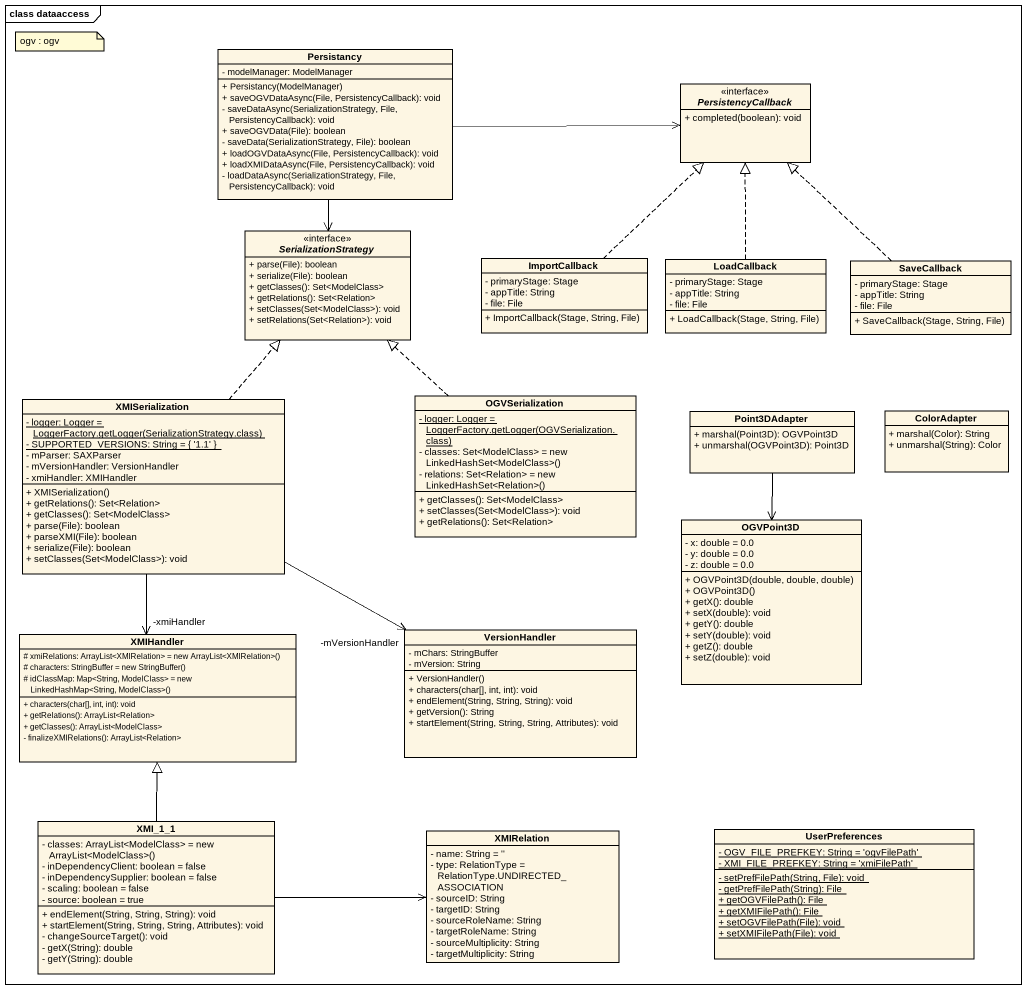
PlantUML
@startuml
mainframe class dataaccess
hide circle
hide empty members
skinparam classAttributeIconSize 0
class Persistancy {
  - modelManager: ModelManager
  + Persistancy(ModelManager)
  + saveOGVDataAsync(File, PersistencyCallback): void
  - saveDataAsync(SerializationStrategy, File, PersistencyCallback): void
  + saveOGVData(File): boolean
  - saveData(SerializationStrategy, File): boolean
  + loadOGVDataAsync(File, PersistencyCallback): void
  + loadXMIDataAsync(File, PersistencyCallback): void
  - loadDataAsync(SerializationStrategy, File, PersistencyCallback): void
}
interface PersistencyCallback <<interface>> {
  + completed(boolean): void
}
interface SerializationStrategy <<interface>> {
  + parse(File): boolean
  + serialize(File): boolean
  + getClasses(): Set<ModelClass>
  + getRelations(): Set<Relation>
  + setClasses(Set<ModelClass>): void
  + setRelations(Set<Relation>): void
}
class ImportCallback {
  - primaryStage: Stage
  - appTitle: String
  - file: File
  + ImportCallback(Stage, String, File)
}
class LoadCallback {
  - primaryStage: Stage
  - appTitle: String
  - file: File
  + LoadCallback(Stage, String, File)
}
class SaveCallback {
  - primaryStage: Stage
  - appTitle: String
  - file: File
  + SaveCallback(Stage, String, File)
}
class XMISerialization {
  {static} {field} - logger: Logger = LoggerFactory.getLogger(SerializationStrategy.class)
  {static} - SUPPORTED_VERSIONS: String = { '1.1' }
  - mParser: SAXParser
  - mVersionHandler: VersionHandler
  - xmiHandler: XMIHandler
  + XMISerialization()
  + getRelations(): Set<Relation>
  + getClasses(): Set<ModelClass>
  + parse(File): boolean
  + parseXMI(File): boolean
  + serialize(File): boolean
  + setClasses(Set<ModelClass>): void
}
class OGVSerialization {
  {static} {field} - logger: Logger = LoggerFactory.getLogger(OGVSerialization.class)
  {field} - classes: Set<ModelClass> = new LinkedHashSet<ModelClass>()
  {field} - relations: Set<Relation> = new LinkedHashSet<Relation>()
  + getClasses(): Set<ModelClass>
  + setClasses(Set<ModelClass>): void
  + getRelations(): Set<Relation>
}
class Point3DAdapter {
  + marshal(Point3D): OGVPoint3D
  + unmarshal(OGVPoint3D): Point3D
}
class ColorAdapter {
  + marshal(Color): String
  + unmarshal(String): Color
}
class OGVPoint3D {
  - x: double = 0.0
  - y: double = 0.0
  - z: double = 0.0
  + OGVPoint3D(double, double, double)
  + OGVPoint3D()
  + getX(): double
  + setX(double): void
  + getY(): double
  + setY(double): void
  + getZ(): double
  + setZ(double): void
}
class XMIHandler {
  {field} # xmiRelations: ArrayList<XMIRelation> = new ArrayList<XMIRelation>()
  {field} # characters: StringBuffer = new StringBuffer()
  {field} # idClassMap: Map<String, ModelClass> = new LinkedHashMap<String, ModelClass>()
  + characters(char[], int, int): void
  + getRelations(): ArrayList<Relation>
  + getClasses(): ArrayList<ModelClass>
  - finalizeXMIRelations(): ArrayList<Relation>
}
class VersionHandler {
  - mChars: StringBuffer
  - mVersion: String
  + VersionHandler()
  + characters(char[], int, int): void
  + endElement(String, String, String): void
  + getVersion(): String
  + startElement(String, String, String, Attributes): void
}
class XMI_1_1 {
  {field} - classes: ArrayList<ModelClass> = new ArrayList<ModelClass>()
  - inDependencyClient: boolean = false
  - inDependencySupplier: boolean = false
  - scaling: boolean = false
  - source: boolean = true
  + endElement(String, String, String): void
  + startElement(String, String, String, Attributes): void
  - changeSourceTarget(): void
  - getX(String): double
  - getY(String): double
}
class XMIRelation {
  - name: String = ''
  - type: RelationType = RelationType.UNDIRECTED_ASSOCIATION
  - sourceID: String
  - targetID: String
  - sourceRoleName: String
  - targetRoleName: String
  - sourceMultiplicity: String
  - targetMultiplicity: String
}
class UserPreferences {
  {static} - OGV_FILE_PREFKEY: String = 'ogvFilePath'
  {static} - XMI_FILE_PREFKEY: String = 'xmiFilePath'
  {static} - setPrefFilePath(String, File): void
  {static} - getPrefFilePath(String): File
  {static} + getOGVFilePath(): File
  {static} + getXMIFilePath(): File
  {static} + setOGVFilePath(File): void
  {static} + setXMIFilePath(File): void
}
Persistancy -right-> PersistencyCallback
Persistancy --> SerializationStrategy
ImportCallback .up.|> PersistencyCallback
LoadCallback .up.|> PersistencyCallback
SaveCallback .up.|> PersistencyCallback
XMISerialization .up.|> SerializationStrategy
XMISerialization --> "-xmiHandler" XMIHandler
XMISerialization -right-> "-mVersionHandler" VersionHandler
OGVSerialization .up.|> SerializationStrategy
Point3DAdapter --> OGVPoint3D
XMI_1_1 -up-|> XMIHandler
XMI_1_1 -right-> XMIRelation
note as N1
  ogv : ogv
end note
@enduml
